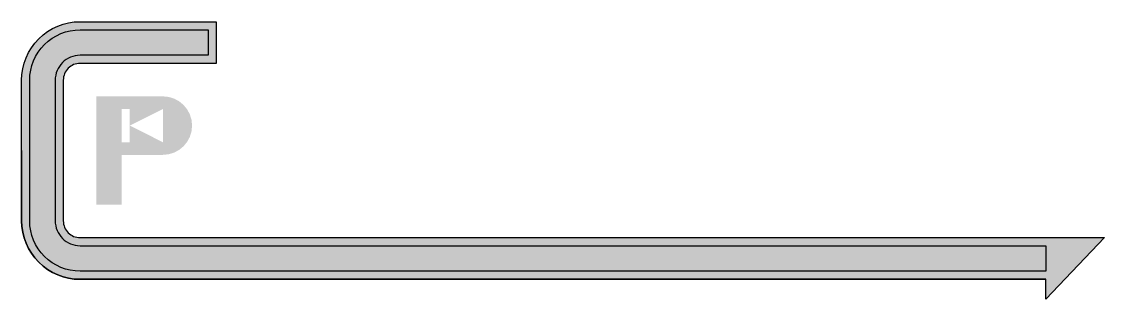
# Model space of a CAD drawing. Header units: millimetres. Extents: x 2963 to 3529, y 1318 to 1533.
# Drawn here: x 3051.5 to 3138.6, y 1449.2 to 1471.5 of the extents above; entities that cross this region are included whole.
import ezdxf

# ---------------------------------------------------------------- set-up
doc = ezdxf.new("R2010")
doc.units = ezdxf.units.MM
doc.layers.get('0').update_dxf_attribs({"color": 255})
for name, color, linetype in [('image', 142, 'Continuous'), ('textbound', 255, 'Continuous'), ('texthatch', 7, 'Continuous')]:
    doc.layers.add(name, color=color, linetype=linetype)

msp = doc.modelspace()

# ---------------------------------------------------------------- hatches: boundary and pattern name
at = {"layer": 'image'}
h = msp.add_hatch(color=1, dxfattribs=at)
h.dxf.hatch_style = 1
h.paths.add_polyline_path([(3054.188, 1466.819, -0.414214), (3056.188, 1468.819), (3066.499, 1468.819), (3066.499, 1470.869), (3056.188, 1470.869, 0.414214), (3052.138, 1466.819), (3052.138, 1461.169), (3052.138, 1455.519, 0.414214), (3056.188, 1451.469), (3133.887, 1451.469), (3133.887, 1453.519), (3056.188, 1453.519, -0.414214), (3054.188, 1455.519), (3054.188, 1461.169)])
h.paths.add_polyline_path([(3062.849, 1465.519), (3057.488, 1465.519), (3057.488, 1456.819), (3059.538, 1456.819), (3059.538, 1460.819), (3062.849, 1460.819, 1)], flags=17)
h.paths.add_polyline_path([(3059.538, 1461.827), (3059.538, 1464.51), (3060.188, 1464.51), (3060.188, 1463.169), (3062.866, 1464.51), (3062.866, 1461.827), (3060.188, 1463.169), (3060.188, 1461.827)], flags=16)
at = {"layer": 'texthatch'}
h = msp.add_hatch(color=256, dxfattribs=at)
h.dxf.hatch_style = 1
h.paths.add_polyline_path([(3067.149, 1471.519), (3056.188, 1471.519, 0.414214), (3051.488, 1466.819), (3051.488, 1461.169), (3051.488, 1455.519, 0.414214), (3056.188, 1450.819), (3133.887, 1450.819), (3133.887, 1449.212), (3138.587, 1454.169), (3133.887, 1454.169), (3056.188, 1454.169, -0.414214), (3054.838, 1455.519), (3054.838, 1461.169), (3054.838, 1466.819, -0.414214), (3056.188, 1468.169), (3067.149, 1468.169)])
h.paths.add_polyline_path([(3066.499, 1470.869), (3066.499, 1468.819), (3056.188, 1468.819), (3054.188, 1466.819), (3054.188, 1455.519), (3056.188, 1453.519), (3083.178, 1453.519), (3108.876, 1453.519), (3133.887, 1453.519), (3133.887, 1451.469), (3106.7, 1451.469), (3080.083, 1451.469), (3054.163, 1451.469), (3052.138, 1453.494), (3052.138, 1468.844), (3054.163, 1470.869)], flags=0)
h.paths.add_polyline_path([(3066.499, 1470.869), (3066.499, 1468.819), (3056.188, 1468.819, 0.414214), (3054.188, 1466.819), (3054.188, 1461.169), (3054.188, 1455.519, 0.414214), (3056.188, 1453.519), (3133.887, 1453.519), (3133.887, 1451.469), (3056.188, 1451.469, -0.414214), (3052.138, 1455.519), (3052.138, 1461.169), (3052.138, 1466.819, -0.414214), (3056.188, 1470.869)], flags=16)

# ---------------------------------------------------------------- linework, layer by layer
msp.add_lwpolyline([(3067.149, 1468.169), (3056.188, 1468.169, 0.414214), (3054.838, 1466.819), (3054.838, 1461.169), (3054.838, 1455.519, 0.414214), (3056.188, 1454.169), (3133.887, 1454.169), (3138.587, 1454.169), (3133.887, 1449.212), (3133.887, 1450.819), (3056.188, 1450.819, -0.414214), (3051.488, 1455.519), (3051.488, 1461.169), (3051.488, 1466.819, -0.414214), (3056.188, 1471.519), (3067.149, 1471.519), (3067.149, 1468.169)], format="xyb")
at = {"layer": 'textbound'}
msp.add_lwpolyline([(3054.188, 1461.169), (3054.188, 1455.519, 0.414214), (3056.188, 1453.519), (3133.887, 1453.519), (3133.887, 1451.469), (3056.188, 1451.469, -0.414214), (3052.138, 1455.519), (3052.138, 1461.169), (3052.138, 1466.819, -0.414214), (3056.188, 1470.869), (3066.499, 1470.869), (3066.499, 1468.819), (3056.188, 1468.819, 0.414214), (3054.188, 1466.819)], format="xyb", close=True, dxfattribs=at)
at = {"layer": 'textbound', "color": 5}
for points in [[(3051.488, 1461.169), (3051.488, 1455.519, 0.414214), (3056.188, 1450.819), (3133.887, 1450.819)], [(3054.838, 1461.169), (3054.838, 1455.519, 0.414214), (3056.188, 1454.169), (3133.887, 1454.169)]]:
    msp.add_lwpolyline(points, format="xyb", dxfattribs=at)

doc.saveas('drawing.dxf')
